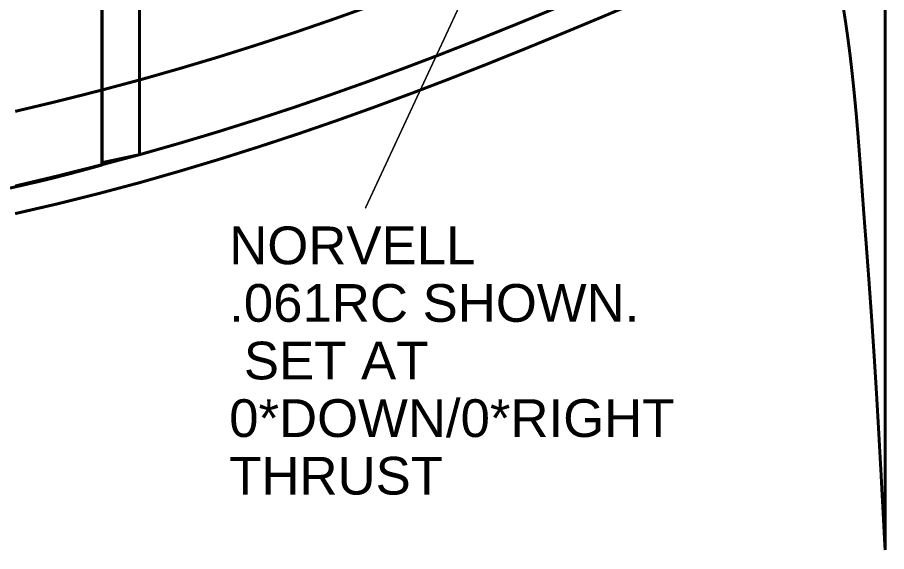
# Model space of a CAD drawing. Extents: x -1080 to 1070, y -166 to 202.
# Drawn here: x 59.5 to 132.3, y -20.8 to 23.9 of the extents above; entities that cross this region are included whole.
import ezdxf

# ---------------------------------------------------------------- set-up
doc = ezdxf.new("R2010")
doc.units = 0
doc.header["$MEASUREMENT"] = 0
doc.layers.add('DEFAULT', color=7, linetype='CONTINUOUS')
doc.layers.add('LINE', color=7, linetype='CONTINUOUS')
doc.styles.add('ARIAL', font='ARIAL.TTF')

# ---------------------------------------------------------------- blocks, each defined once
blk = doc.blocks.new('GROUP33')
at = {"layer": 'DEFAULT', "const_width": 0.01}
for points in [[(-4.9731, -0.8996), (-4.9731, 1.1931)], [(-4.9731, -0.8996), (-4.9593, -0.9032), (-4.9458, -0.9069), (-4.9325, -0.9105), (-4.9194, -0.9142), (-4.9063, -0.9176), (-4.8934, -0.9212), (-4.8805, -0.9245), (-4.8678, -0.9281), (-4.8548, -0.9314), (-4.8419, -0.9347), (-4.8288, -0.938), (-4.8159, -0.9414), (-4.8025, -0.9447), (-4.7892, -0.948), (-4.7756, -0.9513), (-4.762, -0.9546), (-4.7372, -0.9601), (-4.7131, -0.9658), (-4.6892, -0.9712), (-4.6656, -0.9767)]]:
    blk.add_lwpolyline(points, dxfattribs=at)
blk = doc.blocks.new('GROUP21')
at = {"layer": 'DEFAULT', "color": 1, "const_width": 0.01}
for points in [[(-0.1635, -0.004), (-0.1635, 2.7747)], [(-0.1635, 2.7747), (-0.1599, 2.7077), (-0.1565, 2.6419), (-0.1529, 2.577), (-0.1496, 2.5129), (-0.146, 2.4492), (-0.1425, 2.3861), (-0.1389, 2.3233), (-0.1353, 2.2608), (-0.1314, 2.198), (-0.1275, 2.1352), (-0.1233, 2.0721), (-0.1191, 2.0087), (-0.1145, 1.9445), (-0.1099, 1.8798), (-0.105, 1.8141), (-0.1, 1.7475), (-0.0956, 1.6921), (-0.0915, 1.6378), (-0.0876, 1.5841), (-0.0838, 1.5311), (-0.0798, 1.4784), (-0.0759, 1.4263), (-0.0718, 1.3743), (-0.0675, 1.3227), (-0.0626, 1.2708), (-0.0575, 1.2191), (-0.0519, 1.167), (-0.0459, 1.1148), (-0.039, 1.062), (-0.0315, 1.0089), (-0.0232, 0.955)]]:
    blk.add_lwpolyline(points, dxfattribs=at)
blk = doc.blocks.new('GROUP81')
at = {"layer": 'DEFAULT'}
blk.add_blockref('GROUP21', (-0.8726, 0.454), dxfattribs=at)
blk = doc.blocks.new('GROUP121')
at = {"layer": 'DEFAULT', "rotation": 90}
blk.add_blockref('GROUP81', (0.0001, 0), dxfattribs=at)
blk = doc.blocks.new('GROUP131')
at = {"layer": 'DEFAULT'}
blk.add_blockref('GROUP121', (0, 0), dxfattribs=at)
blk = doc.blocks.new('GROUP16')
at = {"layer": 'DEFAULT', "rotation": 90}
blk.add_blockref('GROUP131', (-0.3995, -0.0001), dxfattribs=at)
blk = doc.blocks.new('GROUP26')
at = {"layer": 'DEFAULT'}
for points, const_width in [([(11.1403, -0.2709), (11.0135, -0.325), (10.8887, -0.3783), (10.7653, -0.4305), (10.6432, -0.4819), (10.5219, -0.5321), (10.4012, -0.5813), (10.2808, -0.6295), (10.1604, -0.6766), (10.0394, -0.7225), (9.9178, -0.7673), (9.7951, -0.8108), (9.6713, -0.8534), (9.5456, -0.8945), (9.418, -0.9347), (9.2881, -0.9734), (9.1557, -1.0111), (9.0153, -1.0485), (8.8768, -1.0835), (8.7396, -1.1161)], 0.01), ([(11.1392, -0.5198), (11.0125, -0.5741), (10.8877, -0.6276), (10.7644, -0.68), (10.6425, -0.7314), (10.5213, -0.7817), (10.4007, -0.831), (10.2804, -0.8793), (10.16, -0.9265), (10.0391, -0.9724), (9.9175, -1.0172), (9.7949, -1.0607), (9.6711, -1.1033), (9.5454, -1.1444), (9.4179, -1.1846), (9.288, -1.2234), (9.1557, -1.2611), (9.0154, -1.2985), (8.8769, -1.3335), (8.7397, -1.3661)], 0.01), ([(11.2039, -0.5866), (11.073, -0.6427), (10.9442, -0.698), (10.8169, -0.7522), (10.6909, -0.8054), (10.5657, -0.8575), (10.4412, -0.9086), (10.317, -0.9586), (10.1927, -1.0075), (10.0679, -1.0551), (9.9424, -1.1016), (9.8158, -1.1469), (9.6879, -1.191), (9.5581, -1.2337), (9.4264, -1.2754), (9.2923, -1.3157), (9.1557, -1.3549), (9.0153, -1.3922), (8.8768, -1.4267), (8.7395, -1.4585)], 0.01), ([(9.0305, -0.7184), (9.0307, -1.2878)], 0.01), ([(9.0307, -1.2878), (9.0305, -0.7184)], 0.01), ([(9.1557, -0.7175), (9.1557, -1.2611)], 0.01), ([(9.9114, -1.4407), (10.2465, -0.7201)], 0.005), ([(9.1557, -1.2611), (9.0307, -1.2878)], 0.01)]:
    blk.add_lwpolyline(points, dxfattribs=dict(at, const_width=const_width))
at = {"layer": 'LINE', "const_width": 0.01}
blk.add_lwpolyline([(9.1557, -1.2611), (9.1557, -0.7175)], dxfattribs=at)
at = {"layer": 'DEFAULT', "rotation": 359.9998}
blk.add_blockref('GROUP16', (11.0144, 0.6437), dxfattribs=at)
at = {"layer": 'DEFAULT', "xscale": -1, "rotation": 359.9998}
blk.add_blockref('GROUP33', (4.0569, -0.3963), dxfattribs=at)
at = {"layer": 'DEFAULT', "style": 'ARIAL'}
for s, p in [('NORVELL', (9.456, -1.6278)), ('.061RC SHOWN.', (9.456, -1.8206)), (' SET AT', (9.456, -2.0134)), ('0*DOWN/0*RIGHT', (9.456, -2.2062)), ('THRUST', (9.456, -2.399))]:
    blk.add_text(s, height=0.1263, dxfattribs=at).set_placement(p)

msp = doc.modelspace()

# ---------------------------------------------------------------- block references
at = {"layer": 'DEFAULT', "xscale": 25, "yscale": 25, "zscale": 25}
msp.add_blockref('GROUP26', (-159.13, 43.943), dxfattribs=at)

doc.saveas('drawing.dxf')
